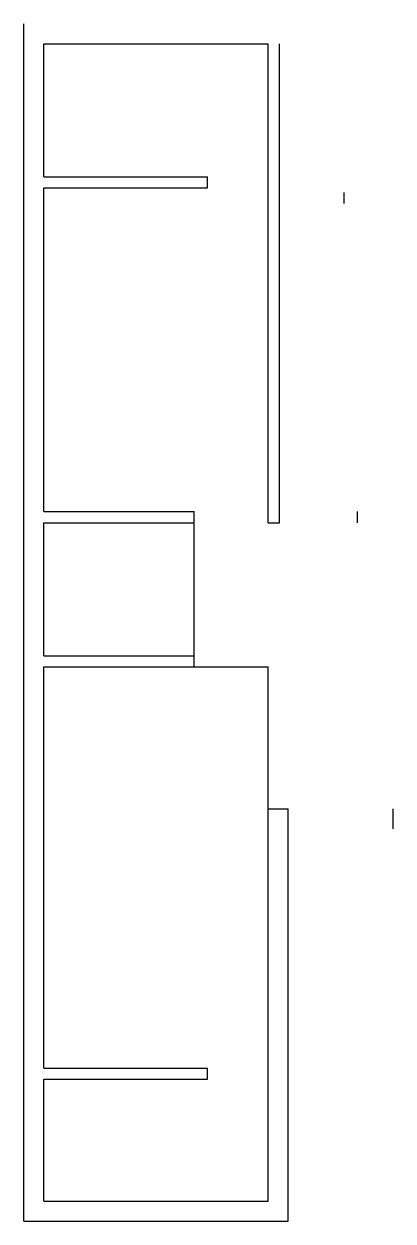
# Model space of a CAD drawing. Header units: metres. Extents: x 0 to 166, y 0 to 540.
import ezdxf

# ---------------------------------------------------------------- set-up
doc = ezdxf.new("R2010")
doc.units = ezdxf.units.M

msp = doc.modelspace()

# ---------------------------------------------------------------- linework, layer by layer
msp.add_line((82.71, 64), (82.71, 69))
at = {"layer": 'BathRoom1'}
for p, q in [((115.08, 459), (115.08, 531)), ((144.27, 459), (144.27, 464))]:
    msp.add_line(p, q, dxfattribs=at)
at = {"layer": 'BathRoom2'}
for p, q in [((9, 531), (110.08, 531)), ((9, 471), (9, 531)), ((110.08, 471), (110.08, 531)), ((9, 471), (82.71, 471)), ((82.71, 466), (82.71, 471))]:
    msp.add_line(p, q, dxfattribs=at)
at = {"layer": 'BedRoom1'}
for p, q in [((115.08, 315), (115.08, 459)), ((150.27, 315), (150.27, 320))]:
    msp.add_line(p, q, dxfattribs=at)
at = {"layer": 'BedRoom2'}
for p, q in [((110.08, 315), (110.08, 471)), ((9, 320), (9, 466)), ((9, 466), (82.71, 466)), ((9, 320), (76.71, 320)), ((76.71, 315), (76.71, 320))]:
    msp.add_line(p, q, dxfattribs=at)
at = {"layer": 'Boundary'}
for q in [(0, 540), (119.08, 0)]:
    msp.add_line((0, 0), q, dxfattribs=at)
at = {"layer": 'Entrance_Staircase'}
for p, q in [((110.08, 186), (119.08, 186)), ((119.08, 127), (119.08, 186)), ((166.27, 177), (166.27, 186))]:
    msp.add_line(p, q, dxfattribs=at)
at = {"layer": 'Kitchen & Dining'}
for p, q in [((9, 69), (9, 250)), ((9, 250), (110.08, 250)), ((110.08, 64), (110.08, 250)), ((9, 69), (82.71, 69))]:
    msp.add_line(p, q, dxfattribs=at)
at = {"layer": 'LivingRoom1'}
msp.add_line((110.08, 315), (115.08, 315), dxfattribs=at)
at = {"layer": 'Parking'}
msp.add_line((119.08, 0), (119.08, 127), dxfattribs=at)
at = {"layer": 'PoojaRoom'}
for p, q in [((9, 315), (76.71, 315)), ((9, 255), (9, 315)), ((76.71, 255), (76.71, 315)), ((9, 255), (76.71, 255)), ((76.71, 250), (76.71, 255))]:
    msp.add_line(p, q, dxfattribs=at)
at = {"layer": 'WashArea'}
for p, q in [((9, 9), (9, 64)), ((9, 64), (82.71, 64)), ((110.08, 9), (110.08, 64)), ((9, 9), (110.08, 9))]:
    msp.add_line(p, q, dxfattribs=at)

doc.saveas('drawing.dxf')
